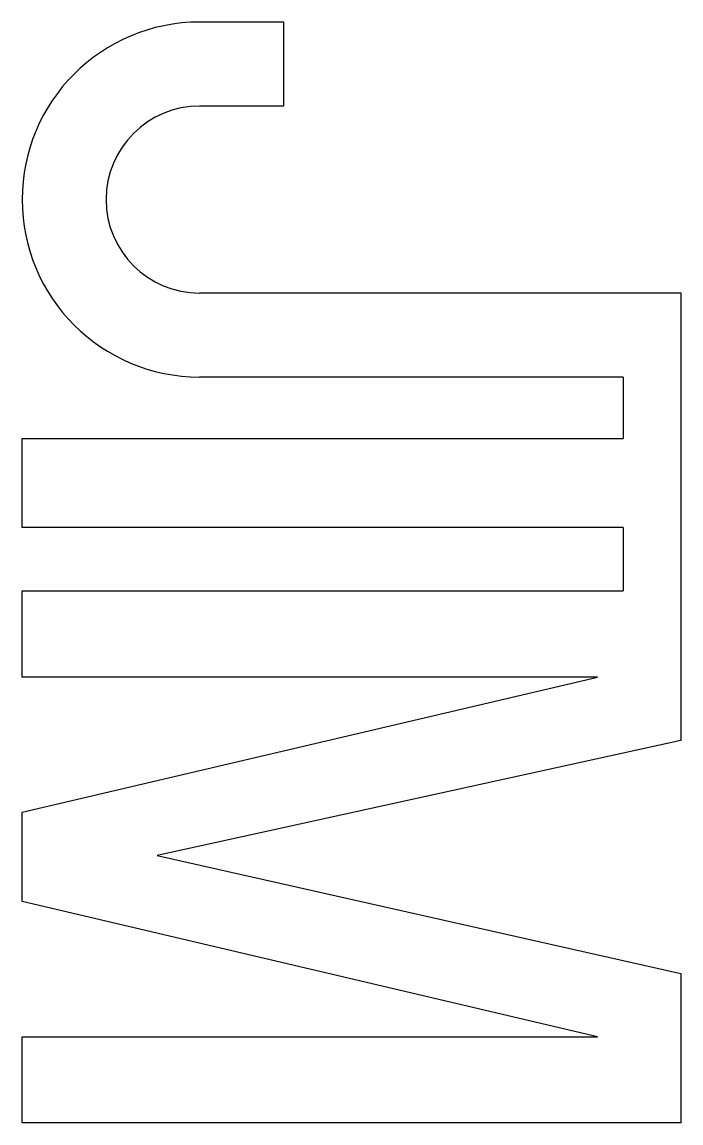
# Model space of a CAD drawing. Header units: inches. Extents: x 2.82 to 3.72, y -0.74 to 0.77.
import ezdxf

# ---------------------------------------------------------------- set-up
doc = ezdxf.new("R2010")
doc.units = ezdxf.units.IN
doc.layers.add('6', color=7, linetype='CONTINUOUS')

msp = doc.modelspace()

# ---------------------------------------------------------------- linework, layer by layer
at = {"layer": '6', "color": 6, "linetype": 'CONTINUOUS'}
for p, q in [((3.059, 0.7653), (3.1737, 0.7653)), ((3.1737, 0.7653), (3.1737, 0.6505)), ((3.1737, 0.6505), (3.059, 0.6505)), ((3.059, 0.395), (3.3877, 0.395)), ((3.3877, 0.395), (3.7164, 0.395)), ((3.7164, 0.395), (3.7164, 0.2802)), ((3.6377, 0.2802), (3.059, 0.2802)), ((3.6377, 0.2802), (3.6377, 0.1963)), ((3.7164, 0.2802), (3.7164, 0.1963)), ((2.8164, 0.0744), (2.8164, 0.1963)), ((2.8164, 0.1963), (3.2664, 0.1963)), ((3.2664, 0.1963), (3.6377, 0.1963)), ((3.7164, 0.1963), (3.7164, 0.0744)), ((3.6377, 0.0744), (2.8164, 0.0744)), ((3.6377, 0.0744), (3.6377, -0.012)), ((3.7164, 0.0744), (3.7164, -0.012)), ((2.8164, -0.1299), (2.8164, -0.012)), ((2.8164, -0.012), (3.6377, -0.012)), ((3.7164, -0.012), (3.7164, -0.2164)), ((2.8164, -0.3146), (3.6025, -0.1299)), ((3.6025, -0.1299), (2.8164, -0.1299)), ((3.7164, -0.2164), (3.0011, -0.3736)), ((2.8164, -0.4365), (2.8164, -0.3146)), ((3.0011, -0.3736), (3.7164, -0.5348)), ((3.6025, -0.6212), (2.8164, -0.4365)), ((3.7164, -0.5348), (3.7164, -0.7391)), ((2.8164, -0.7391), (2.8164, -0.6212)), ((2.8164, -0.6212), (3.6025, -0.6212)), ((3.7164, -0.7391), (2.8164, -0.7391))]:
    msp.add_line(p, q, dxfattribs=at)
for radius in [0.2425, 0.1278]:
    msp.add_arc((3.059, 0.5227), radius, 90, 270, dxfattribs=at)

doc.saveas('drawing.dxf')
